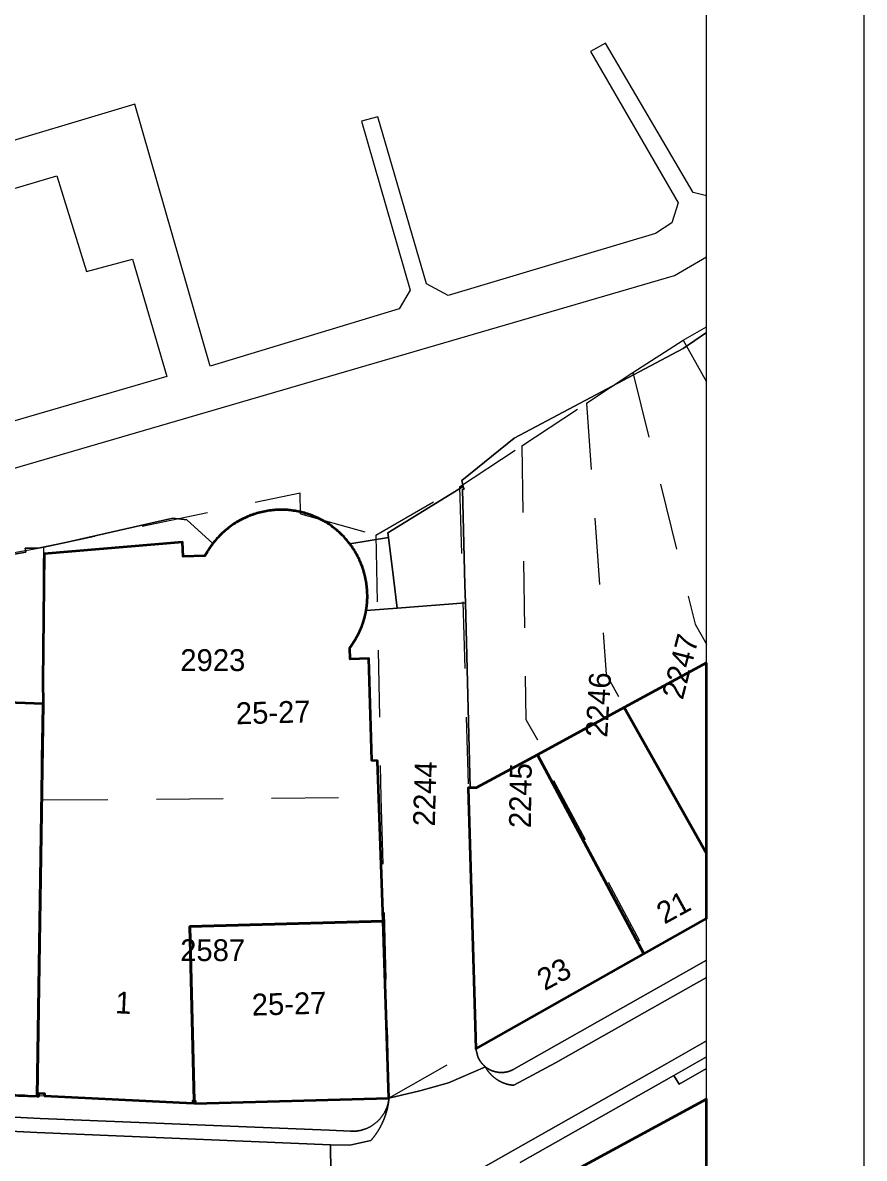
# Model space of a CAD drawing. Header units: metres. Extents: x 104718 to 105139, y 425172 to 425468.
# Drawn here: x 105006.82 to 105041.5, y 425384.45 to 425431.26 of the extents above; entities that cross this region are included whole.
import ezdxf
from ezdxf.enums import TextEntityAlignment as Align

# ---------------------------------------------------------------- set-up
doc = ezdxf.new("R2010")
doc.units = ezdxf.units.M
doc.header["$MEASUREMENT"] = 0
doc.linetypes.add('KG-PERCEEL-SO', pattern=[19, 5.5, -4, 5.5, -4])
for name, color, linetype, lineweight in [('B-XX-AL-TEKENBLAD_DEELKADER-G', 7, 'Continuous', 18), ('B-XX-KG-GRENS_PERCEEL-G', 150, 'KG-PERCEEL-SO', 18), ('B-XX-KG-GRENS_PERCEEL-T', 150, 'KG-PERCEEL-SO', 18), ('B-XX-KW-KUNSTWERK_STEIGER-G', 170, 'Continuous', 18), ('B-XX-OG-BEBOUWING-G', 7, 'Continuous', 35), ('B-XX-OG-BEBOUWING_HUISNUMMER-T', 7, 'Continuous', 18), ('B-XX-OG-TERREIN_ERF-G', 7, 'Continuous', 18), ('B-XX-OG-WATER_HAVEN-G', 170, 'Continuous', 18), ('B-XX-VH-OPENVERHARDING-G', 90, 'Continuous', 18), ('B-XX-VH-OPENVERHARDING_BETONSTRAATSTEEN-G', 90, 'Continuous', 18), ('B-XX-VH-OPENVERHARDING_SIERBESTRATING-G', 90, 'Continuous', 18), ('B-XX-VH-OPENVERHARDING_STRAATBAKSTEEN-G', 90, 'Continuous', 18)]:
    doc.layers.add(name, color=color, linetype=linetype, lineweight=lineweight)

msp = doc.modelspace()

# ---------------------------------------------------------------- linework, layer by layer
at = {"layer": 'B-XX-AL-TEKENBLAD_DEELKADER-G', "ltscale": 0.5}
msp.add_lwpolyline([(104728.5, 425176.5), (105041.5, 425176.5), (105041.5, 425463.5), (104728.5, 425463.5)], close=True, dxfattribs=at)
at = {"layer": 'B-XX-KG-GRENS_PERCEEL-G', "ltscale": 0.5, "flags": 128}
for points in [[(105034.032, 425418.174), (105035, 425418.722)], [(105031.964, 425416.845), (105034.032, 425418.174)], [(105034.032, 425418.174), (105035, 425416.462)], [(105030.05, 425415.582), (105031.964, 425416.845)], [(105031.964, 425416.845), (105034.531, 425406.475), (105035, 425405.643)], [(105027.384, 425413.822), (105030.05, 425415.582)], [(105030.05, 425415.582), (105030.859, 425404.402), (105035, 425397.015)], [(105024.824, 425412.133), (105027.384, 425413.822)], [(105027.384, 425413.822), (105027.556, 425402.538), (105028.194, 425401.405), (105028.011, 425401.302), (105032.503, 425392.929)], [(105021.37, 425410.14), (105024.824, 425412.133)], [(105024.824, 425412.133), (105025.49, 425388.97)], [(105018.272, 425411.024), (105018.255, 425411.873), (105007.693, 425409.632)], [(105018.272, 425411.024), (105021.37, 425410.14)], [(105021.37, 425410.14), (105021.583, 425399.331)], [(105007.693, 425409.632), (104993.628, 425407.045), (104984.729, 425404.07), (104984.704, 425403.905)], [(105007.684, 425408.753), (105007.693, 425409.632)], [(105007.579, 425399.223), (105007.684, 425408.753)], [(105007.446, 425387.043), (105007.579, 425399.223)], [(105007.579, 425399.223), (105021.583, 425399.331)], [(105021.583, 425399.331), (105021.917, 425386.94)], [(105032.503, 425392.929), (105035, 425394.338)], [(105025.49, 425388.97), (105032.503, 425392.929)], [(105021.917, 425386.94), (105025.49, 425388.97)], [(104994.668, 425387.46), (105000, 425387.314), (105007.446, 425387.043)], [(105007.446, 425387.043), (105013.94, 425386.719)], [(105013.94, 425386.719), (105021.917, 425386.94)], [(105025.44, 425381.7), (105035, 425386.893)]]:
    msp.add_lwpolyline(points, dxfattribs=at)
at = {"layer": 'B-XX-KW-KUNSTWERK_STEIGER-G', "ltscale": 0.5}
for points in [[(105000.394, 425411.132), (105033.679, 425420.842), (105035, 425421.613), (105035, 425424.13), (105034.445, 425424.259), (105030.843, 425430.422), (105030.22, 425430.08), (105033.832, 425423.836), (105033.566, 425423.016), (105032.903, 425422.576), (105024.349, 425420.021), (105023.46, 425420.493), (105021.452, 425427.385), (105020.778, 425427.2), (105022.789, 425420.233), (105022.332, 425419.472), (105014.543, 425417.108), (105011.445, 425427.902), (104998.044, 425423.89)], [(104998.547, 425422.085), (105008.232, 425424.951), (105009.453, 425421.007), (105011.339, 425421.517), (105012.756, 425416.673), (104991.599, 425410.515)]]:
    msp.add_lwpolyline(points, dxfattribs=at)
at = {"layer": 'B-XX-OG-BEBOUWING-G', "ltscale": 0.5}
for points in [[(105014.437, 425409.47), (105014.332, 425409.29), (105013.433, 425409.265), (105013.405, 425409.846), (105007.709, 425409.366), (105007.646, 425404.116), (105007.663, 425403.189), (105007.42, 425387.009), (105007.481, 425387.007), (105007.486, 425387.137), (105007.718, 425387.122), (105007.713, 425387.022), (105013.84, 425386.718), (105013.847, 425386.828), (105013.887, 425386.826), (105013.705, 425394.013), (105021.669, 425394.231), (105021.446, 425400.832), (105021.203, 425400.843), (105021.082, 425405.052), (105020.312, 425405.03), (105020.299, 425405.5), (105020.299, 425405.5), (105020.309, 425405.514), (105020.32, 425405.527), (105020.33, 425405.541), (105020.34, 425405.554), (105020.35, 425405.568), (105020.36, 425405.582), (105020.37, 425405.596), (105020.38, 425405.61), (105020.39, 425405.623), (105020.4, 425405.637), (105020.41, 425405.651), (105020.419, 425405.665), (105020.429, 425405.68), (105020.438, 425405.694), (105020.448, 425405.708), (105020.457, 425405.722), (105020.466, 425405.736), (105020.476, 425405.751), (105020.485, 425405.765), (105020.494, 425405.78), (105020.503, 425405.794), (105020.512, 425405.809), (105020.521, 425405.823), (105020.53, 425405.838), (105020.538, 425405.852), (105020.547, 425405.867), (105020.555, 425405.882), (105020.564, 425405.896), (105020.572, 425405.911), (105020.581, 425405.926), (105020.589, 425405.941), (105020.597, 425405.956), (105020.605, 425405.971), (105020.614, 425405.986), (105020.622, 425406.001), (105020.629, 425406.016), (105020.637, 425406.031), (105020.645, 425406.046), (105020.653, 425406.062), (105020.66, 425406.077), (105020.668, 425406.092), (105020.676, 425406.107), (105020.683, 425406.123), (105020.69, 425406.138), (105020.698, 425406.154), (105020.705, 425406.169), (105020.712, 425406.185), (105020.719, 425406.2), (105020.726, 425406.216), (105020.733, 425406.231), (105020.739, 425406.247), (105020.746, 425406.263), (105020.753, 425406.278), (105020.759, 425406.294), (105020.766, 425406.31), (105020.772, 425406.325), (105020.779, 425406.341), (105020.785, 425406.357), (105020.791, 425406.373), (105020.797, 425406.389), (105020.803, 425406.405), (105020.809, 425406.421), (105020.815, 425406.437), (105020.821, 425406.453), (105020.826, 425406.469), (105020.832, 425406.485), (105020.838, 425406.501), (105020.843, 425406.517), (105020.849, 425406.533), (105020.854, 425406.55), (105020.859, 425406.566), (105020.864, 425406.582), (105020.869, 425406.598), (105020.874, 425406.615), (105020.879, 425406.631), (105020.884, 425406.647), (105020.889, 425406.664), (105020.894, 425406.68), (105020.898, 425406.697), (105020.903, 425406.713), (105020.907, 425406.729), (105020.911, 425406.746), (105020.916, 425406.762), (105020.92, 425406.779), (105020.924, 425406.795), (105020.928, 425406.812), (105020.932, 425406.829), (105020.936, 425406.845), (105020.94, 425406.862), (105020.943, 425406.879), (105020.947, 425406.895), (105020.951, 425406.912), (105020.954, 425406.929), (105020.957, 425406.945), (105020.961, 425406.962), (105020.964, 425406.979), (105020.967, 425406.995), (105020.97, 425407.012), (105020.973, 425407.029), (105020.973, 425407.029), (105020.974, 425407.035), (105020.975, 425407.041), (105020.976, 425407.047), (105020.977, 425407.053), (105020.978, 425407.059), (105020.979, 425407.066), (105020.98, 425407.072), (105020.981, 425407.078), (105020.982, 425407.084), (105020.983, 425407.09), (105020.984, 425407.096), (105020.985, 425407.102), (105020.986, 425407.108), (105020.987, 425407.114), (105020.988, 425407.12), (105020.989, 425407.127), (105020.989, 425407.133), (105020.99, 425407.139), (105020.991, 425407.145), (105020.992, 425407.151), (105020.993, 425407.157), (105020.994, 425407.163), (105020.994, 425407.169), (105020.995, 425407.175), (105020.996, 425407.182), (105020.997, 425407.188), (105020.998, 425407.194), (105020.998, 425407.2), (105020.999, 425407.206), (105021, 425407.212), (105021.001, 425407.218), (105021.001, 425407.224), (105021.002, 425407.231), (105021.003, 425407.237), (105021.003, 425407.243), (105021.004, 425407.249), (105021.005, 425407.255), (105021.005, 425407.261), (105021.006, 425407.267), (105021.007, 425407.273), (105021.007, 425407.28), (105021.008, 425407.286), (105021.008, 425407.292), (105021.009, 425407.298), (105021.01, 425407.304), (105021.01, 425407.31), (105021.011, 425407.316), (105021.011, 425407.323), (105021.012, 425407.329), (105021.012, 425407.335), (105021.013, 425407.341), (105021.013, 425407.347), (105021.014, 425407.353), (105021.014, 425407.36), (105021.015, 425407.366), (105021.015, 425407.372), (105021.016, 425407.378), (105021.016, 425407.384), (105021.016, 425407.39), (105021.017, 425407.396), (105021.017, 425407.403), (105021.018, 425407.409), (105021.018, 425407.415), (105021.018, 425407.421), (105021.019, 425407.427), (105021.019, 425407.433), (105021.019, 425407.44), (105021.02, 425407.446), (105021.02, 425407.452), (105021.02, 425407.458), (105021.021, 425407.464), (105021.021, 425407.47), (105021.021, 425407.477), (105021.021, 425407.483), (105021.022, 425407.489), (105021.022, 425407.495), (105021.022, 425407.501), (105021.022, 425407.507), (105021.022, 425407.514), (105021.023, 425407.52), (105021.023, 425407.526), (105021.023, 425407.532), (105021.023, 425407.538), (105021.023, 425407.544), (105021.023, 425407.551), (105021.023, 425407.557), (105021.024, 425407.563), (105021.024, 425407.569), (105021.024, 425407.575), (105021.024, 425407.581), (105021.024, 425407.588), (105021.024, 425407.594), (105021.024, 425407.6), (105021.024, 425407.606), (105021.024, 425407.612), (105021.024, 425407.618), (105021.024, 425407.625), (105021.024, 425407.631), (105021.024, 425407.637), (105021.024, 425407.637), (105021.019, 425407.777), (105021.019, 425407.777), (105021.018, 425407.799), (105021.017, 425407.82), (105021.016, 425407.842), (105021.015, 425407.864), (105021.013, 425407.886), (105021.011, 425407.907), (105021.01, 425407.929), (105021.008, 425407.951), (105021.006, 425407.972), (105021.004, 425407.994), (105021.002, 425408.016), (105020.999, 425408.037), (105020.997, 425408.059), (105020.994, 425408.081), (105020.991, 425408.102), (105020.988, 425408.124), (105020.985, 425408.145), (105020.982, 425408.167), (105020.979, 425408.188), (105020.975, 425408.21), (105020.972, 425408.231), (105020.968, 425408.253), (105020.964, 425408.274), (105020.96, 425408.296), (105020.956, 425408.317), (105020.952, 425408.338), (105020.948, 425408.36), (105020.943, 425408.381), (105020.938, 425408.402), (105020.934, 425408.423), (105020.929, 425408.445), (105020.924, 425408.466), (105020.919, 425408.487), (105020.913, 425408.508), (105020.908, 425408.529), (105020.902, 425408.55), (105020.897, 425408.571), (105020.891, 425408.592), (105020.885, 425408.613), (105020.879, 425408.634), (105020.873, 425408.655), (105020.866, 425408.676), (105020.86, 425408.697), (105020.853, 425408.717), (105020.847, 425408.738), (105020.84, 425408.759), (105020.833, 425408.779), (105020.826, 425408.8), (105020.819, 425408.82), (105020.811, 425408.841), (105020.804, 425408.861), (105020.796, 425408.882), (105020.789, 425408.902), (105020.781, 425408.922), (105020.773, 425408.943), (105020.765, 425408.963), (105020.757, 425408.983), (105020.748, 425409.003), (105020.74, 425409.023), (105020.731, 425409.043), (105020.723, 425409.063), (105020.714, 425409.083), (105020.705, 425409.103), (105020.696, 425409.123), (105020.687, 425409.143), (105020.677, 425409.162), (105020.668, 425409.182), (105020.658, 425409.201), (105020.649, 425409.221), (105020.639, 425409.24), (105020.629, 425409.26), (105020.619, 425409.279), (105020.609, 425409.298), (105020.599, 425409.317), (105020.588, 425409.337), (105020.578, 425409.356), (105020.567, 425409.375), (105020.556, 425409.394), (105020.546, 425409.413), (105020.535, 425409.431), (105020.524, 425409.45), (105020.512, 425409.469), (105020.501, 425409.487), (105020.49, 425409.506), (105020.478, 425409.524), (105020.466, 425409.543), (105020.455, 425409.561), (105020.443, 425409.579), (105020.431, 425409.597), (105020.419, 425409.616), (105020.407, 425409.634), (105020.394, 425409.652), (105020.382, 425409.669), (105020.369, 425409.687), (105020.357, 425409.705), (105020.344, 425409.723), (105020.331, 425409.74), (105020.318, 425409.758), (105020.305, 425409.775), (105020.305, 425409.775), (105020.265, 425409.827), (105020.224, 425409.879), (105020.181, 425409.93), (105020.138, 425409.979), (105020.094, 425410.029), (105020.049, 425410.077), (105020.004, 425410.124), (105019.957, 425410.171), (105019.909, 425410.217), (105019.861, 425410.262), (105019.812, 425410.305), (105019.762, 425410.348), (105019.711, 425410.391), (105019.659, 425410.432), (105019.607, 425410.472), (105019.554, 425410.511), (105019.5, 425410.549), (105019.445, 425410.586), (105019.39, 425410.622), (105019.334, 425410.658), (105019.278, 425410.692), (105019.221, 425410.725), (105019.163, 425410.757), (105019.105, 425410.787), (105019.046, 425410.817), (105018.987, 425410.846), (105018.927, 425410.873), (105018.866, 425410.9), (105018.805, 425410.925), (105018.744, 425410.949), (105018.682, 425410.972), (105018.62, 425410.994), (105018.557, 425411.015), (105018.494, 425411.035), (105018.431, 425411.053), (105018.367, 425411.07), (105018.303, 425411.086), (105018.239, 425411.101), (105018.174, 425411.115), (105018.109, 425411.127), (105018.044, 425411.138), (105017.979, 425411.148), (105017.914, 425411.157), (105017.848, 425411.165), (105017.783, 425411.171), (105017.717, 425411.176), (105017.651, 425411.18), (105017.585, 425411.183), (105017.519, 425411.184), (105017.453, 425411.184), (105017.387, 425411.183), (105017.321, 425411.181), (105017.255, 425411.178), (105017.19, 425411.173), (105017.124, 425411.167), (105017.058, 425411.16), (105016.993, 425411.152), (105016.928, 425411.142), (105016.863, 425411.131), (105016.798, 425411.119), (105016.733, 425411.106), (105016.669, 425411.092), (105016.605, 425411.076), (105016.541, 425411.059), (105016.477, 425411.041), (105016.414, 425411.022), (105016.351, 425411.002), (105016.289, 425410.981), (105016.227, 425410.958), (105016.165, 425410.934), (105016.104, 425410.909), (105016.044, 425410.883), (105015.984, 425410.856), (105015.924, 425410.828), (105015.865, 425410.798), (105015.806, 425410.768), (105015.749, 425410.736), (105015.691, 425410.704), (105015.634, 425410.67), (105015.578, 425410.635), (105015.523, 425410.599), (105015.468, 425410.563), (105015.414, 425410.525), (105015.361, 425410.486), (105015.308, 425410.446), (105015.256, 425410.406), (105015.205, 425410.364), (105015.155, 425410.321), (105015.105, 425410.278), (105015.057, 425410.233), (105015.009, 425410.188), (105014.962, 425410.141), (105014.916, 425410.094), (105014.87, 425410.046), (105014.826, 425409.997), (105014.783, 425409.948), (105014.74, 425409.897), (105014.699, 425409.846), (105014.658, 425409.794), (105014.658, 425409.794), (105014.656, 425409.791), (105014.653, 425409.788), (105014.651, 425409.785), (105014.648, 425409.781), (105014.646, 425409.778), (105014.644, 425409.775), (105014.641, 425409.772), (105014.639, 425409.769), (105014.636, 425409.766), (105014.634, 425409.762), (105014.632, 425409.759), (105014.629, 425409.756), (105014.627, 425409.753), (105014.625, 425409.75), (105014.622, 425409.747), (105014.62, 425409.743), (105014.618, 425409.74), (105014.615, 425409.737), (105014.613, 425409.734), (105014.61, 425409.731), (105014.608, 425409.727), (105014.606, 425409.724), (105014.603, 425409.721), (105014.601, 425409.718), (105014.599, 425409.715), (105014.597, 425409.711), (105014.594, 425409.708), (105014.592, 425409.705), (105014.59, 425409.702), (105014.587, 425409.698), (105014.585, 425409.695), (105014.583, 425409.692), (105014.58, 425409.689), (105014.578, 425409.685), (105014.576, 425409.682), (105014.574, 425409.679), (105014.571, 425409.676), (105014.569, 425409.673), (105014.567, 425409.669), (105014.564, 425409.666), (105014.562, 425409.663), (105014.56, 425409.66), (105014.558, 425409.656), (105014.555, 425409.653), (105014.553, 425409.65), (105014.551, 425409.646), (105014.549, 425409.643), (105014.546, 425409.64), (105014.544, 425409.637), (105014.542, 425409.633), (105014.54, 425409.63), (105014.537, 425409.627), (105014.535, 425409.624), (105014.533, 425409.62), (105014.531, 425409.617), (105014.529, 425409.614), (105014.526, 425409.61), (105014.524, 425409.607), (105014.522, 425409.604), (105014.52, 425409.601), (105014.518, 425409.597), (105014.515, 425409.594), (105014.513, 425409.591), (105014.511, 425409.587), (105014.509, 425409.584), (105014.507, 425409.581), (105014.505, 425409.577), (105014.502, 425409.574), (105014.5, 425409.571), (105014.498, 425409.567), (105014.496, 425409.564), (105014.494, 425409.561), (105014.492, 425409.557), (105014.489, 425409.554), (105014.487, 425409.551), (105014.485, 425409.547), (105014.483, 425409.544), (105014.481, 425409.541), (105014.479, 425409.537), (105014.477, 425409.534), (105014.475, 425409.531), (105014.472, 425409.527), (105014.47, 425409.524), (105014.468, 425409.521), (105014.466, 425409.517), (105014.464, 425409.514), (105014.462, 425409.511), (105014.46, 425409.507), (105014.458, 425409.504), (105014.456, 425409.5), (105014.454, 425409.497), (105014.451, 425409.494), (105014.449, 425409.49), (105014.447, 425409.487), (105014.445, 425409.484), (105014.443, 425409.48), (105014.441, 425409.477), (105014.439, 425409.473)], [(105035, 425404.872), (105031.607, 425403.028), (105035, 425397.011)], [(105007.663, 425403.189), (104995.484, 425403.634), (104994.559, 425387.47), (105007.42, 425387.009)], [(105035, 425397.011), (105031.607, 425403.028), (105028.032, 425401.085), (105032.412, 425392.877), (105035, 425394.339)], [(105028.032, 425401.085), (105025.514, 425399.716), (105025.26, 425399.718), (105025.181, 425399.716), (105025.49, 425388.97), (105032.412, 425392.877)], [(105021.915, 425386.935), (105021.669, 425394.231), (105013.705, 425394.013), (105013.887, 425386.826), (105013.927, 425386.823), (105013.92, 425386.716), (105021.896, 425386.934)], [(105025.355, 425381.635), (105024.838, 425378.221), (105033.424, 425376.893), (105033.92, 425380.2), (105034.845, 425380.054), (105035, 425382.546), (105035, 425386.895), (105026.921, 425382.508), (105026.662, 425382.367)]]:
    msp.add_lwpolyline(points, close=True, dxfattribs=at)
at = {"layer": 'B-XX-OG-TERREIN_ERF-G', "ltscale": 0.5}
msp.add_lwpolyline([(105035, 425418.491), (105034.032, 425417.837), (105027.07, 425414.13), (105024.911, 425412.385), (105024.977, 425412.146), (105025.009, 425412.029), (105024.944, 425412.028), (105025.045, 425408.089), (105025.064, 425407.349), (105025.26, 425399.718), (105025.514, 425399.716), (105028.032, 425401.085), (105031.607, 425403.028), (105035, 425404.872)], close=True, dxfattribs=at)
msp.add_lwpolyline([(104995.484, 425403.634), (105007.663, 425403.189), (105007.646, 425404.116), (105007.709, 425409.366), (105013.405, 425409.846), (105013.433, 425409.265), (105014.332, 425409.29), (105014.437, 425409.47), (105014.437, 425409.47), (105014.439, 425409.473), (105014.441, 425409.477), (105014.443, 425409.48), (105014.445, 425409.484), (105014.447, 425409.487), (105014.449, 425409.49), (105014.451, 425409.494), (105014.454, 425409.497), (105014.456, 425409.5), (105014.458, 425409.504), (105014.46, 425409.507), (105014.462, 425409.511), (105014.464, 425409.514), (105014.466, 425409.517), (105014.468, 425409.521), (105014.47, 425409.524), (105014.472, 425409.527), (105014.475, 425409.531), (105014.477, 425409.534), (105014.479, 425409.537), (105014.481, 425409.541), (105014.483, 425409.544), (105014.485, 425409.547), (105014.487, 425409.551), (105014.489, 425409.554), (105014.492, 425409.557), (105014.494, 425409.561), (105014.496, 425409.564), (105014.498, 425409.567), (105014.5, 425409.571), (105014.502, 425409.574), (105014.505, 425409.577), (105014.507, 425409.581), (105014.509, 425409.584), (105014.511, 425409.587), (105014.513, 425409.591), (105014.515, 425409.594), (105014.518, 425409.597), (105014.52, 425409.601), (105014.522, 425409.604), (105014.524, 425409.607), (105014.526, 425409.61), (105014.529, 425409.614), (105014.531, 425409.617), (105014.533, 425409.62), (105014.535, 425409.624), (105014.537, 425409.627), (105014.54, 425409.63), (105014.542, 425409.633), (105014.544, 425409.637), (105014.546, 425409.64), (105014.549, 425409.643), (105014.551, 425409.646), (105014.553, 425409.65), (105014.555, 425409.653), (105014.558, 425409.656), (105014.56, 425409.66), (105014.562, 425409.663), (105014.564, 425409.666), (105014.567, 425409.669), (105014.569, 425409.673), (105014.571, 425409.676), (105014.574, 425409.679), (105014.576, 425409.682), (105014.578, 425409.685), (105014.58, 425409.689), (105014.583, 425409.692), (105014.585, 425409.695), (105014.587, 425409.698), (105014.59, 425409.702), (105014.592, 425409.705), (105014.594, 425409.708), (105014.597, 425409.711), (105014.599, 425409.715), (105014.601, 425409.718), (105014.603, 425409.721), (105014.606, 425409.724), (105014.608, 425409.727), (105014.61, 425409.731), (105014.613, 425409.734), (105014.615, 425409.737), (105014.618, 425409.74), (105014.62, 425409.743), (105014.622, 425409.747), (105014.625, 425409.75), (105014.627, 425409.753), (105014.629, 425409.756), (105014.632, 425409.759), (105014.634, 425409.762), (105014.636, 425409.766), (105014.639, 425409.769), (105014.641, 425409.772), (105014.644, 425409.775), (105014.646, 425409.778), (105014.648, 425409.781), (105014.651, 425409.785), (105014.653, 425409.788), (105014.656, 425409.791), (105014.658, 425409.794), (105014.658, 425409.794), (105013.578, 425410.764), (105013.014, 425410.835), (105008.534, 425409.819), (105007.452, 425409.602), (105006.917, 425409.606), (105006.947, 425409.439), (104993.446, 425407.05)], dxfattribs=at)
at = {"layer": 'B-XX-OG-WATER_HAVEN-G', "ltscale": 0.5}
msp.add_lwpolyline([(104993.446, 425407.05), (105006.947, 425409.439), (105006.917, 425409.606), (105007.452, 425409.602), (105008.534, 425409.819), (105013.014, 425410.835), (105013.578, 425410.764), (105014.658, 425409.794), (105014.658, 425409.794), (105014.699, 425409.846), (105014.74, 425409.897), (105014.783, 425409.948), (105014.826, 425409.997), (105014.87, 425410.046), (105014.916, 425410.094), (105014.962, 425410.141), (105015.009, 425410.188), (105015.057, 425410.233), (105015.105, 425410.278), (105015.155, 425410.321), (105015.205, 425410.364), (105015.256, 425410.406), (105015.308, 425410.446), (105015.361, 425410.486), (105015.414, 425410.525), (105015.468, 425410.563), (105015.523, 425410.599), (105015.578, 425410.635), (105015.634, 425410.67), (105015.691, 425410.704), (105015.749, 425410.736), (105015.806, 425410.768), (105015.865, 425410.798), (105015.924, 425410.828), (105015.984, 425410.856), (105016.044, 425410.883), (105016.104, 425410.909), (105016.165, 425410.934), (105016.227, 425410.958), (105016.289, 425410.981), (105016.351, 425411.002), (105016.414, 425411.022), (105016.477, 425411.041), (105016.541, 425411.059), (105016.605, 425411.076), (105016.669, 425411.092), (105016.733, 425411.106), (105016.798, 425411.119), (105016.863, 425411.131), (105016.928, 425411.142), (105016.993, 425411.152), (105017.058, 425411.16), (105017.124, 425411.167), (105017.19, 425411.173), (105017.255, 425411.178), (105017.321, 425411.181), (105017.387, 425411.183), (105017.453, 425411.184), (105017.519, 425411.184), (105017.585, 425411.183), (105017.651, 425411.18), (105017.717, 425411.176), (105017.783, 425411.171), (105017.848, 425411.165), (105017.914, 425411.157), (105017.979, 425411.148), (105018.044, 425411.138), (105018.109, 425411.127), (105018.174, 425411.115), (105018.239, 425411.101), (105018.303, 425411.086), (105018.367, 425411.07), (105018.431, 425411.053), (105018.494, 425411.035), (105018.557, 425411.015), (105018.62, 425410.994), (105018.682, 425410.972), (105018.744, 425410.949), (105018.805, 425410.925), (105018.866, 425410.9), (105018.927, 425410.873), (105018.987, 425410.846), (105019.046, 425410.817), (105019.105, 425410.787), (105019.163, 425410.757), (105019.221, 425410.725), (105019.278, 425410.692), (105019.334, 425410.658), (105019.39, 425410.622), (105019.445, 425410.586), (105019.5, 425410.549), (105019.554, 425410.511), (105019.607, 425410.472), (105019.659, 425410.432), (105019.711, 425410.391), (105019.762, 425410.348), (105019.812, 425410.305), (105019.861, 425410.262), (105019.909, 425410.217), (105019.957, 425410.171), (105020.004, 425410.124), (105020.049, 425410.077), (105020.094, 425410.029), (105020.138, 425409.979), (105020.181, 425409.93), (105020.224, 425409.879), (105020.265, 425409.827), (105020.305, 425409.775), (105020.305, 425409.775), (105021.894, 425410.038), (105021.87, 425410.235), (105024.977, 425412.146), (105024.911, 425412.385), (105027.07, 425414.13), (105034.032, 425417.837), (105035, 425418.491), (105035, 425445)], dxfattribs=at)
at = {"layer": 'B-XX-VH-OPENVERHARDING-G', "ltscale": 0.5}
for points in [[(105021.894, 425410.038), (105020.305, 425409.775), (105020.305, 425409.775), (105020.318, 425409.758), (105020.331, 425409.74), (105020.344, 425409.723), (105020.357, 425409.705), (105020.369, 425409.687), (105020.382, 425409.669), (105020.394, 425409.652), (105020.407, 425409.634), (105020.419, 425409.616), (105020.431, 425409.597), (105020.443, 425409.579), (105020.455, 425409.561), (105020.466, 425409.543), (105020.478, 425409.524), (105020.49, 425409.506), (105020.501, 425409.487), (105020.512, 425409.469), (105020.524, 425409.45), (105020.535, 425409.431), (105020.546, 425409.413), (105020.556, 425409.394), (105020.567, 425409.375), (105020.578, 425409.356), (105020.588, 425409.337), (105020.599, 425409.317), (105020.609, 425409.298), (105020.619, 425409.279), (105020.629, 425409.26), (105020.639, 425409.24), (105020.649, 425409.221), (105020.658, 425409.201), (105020.668, 425409.182), (105020.677, 425409.162), (105020.687, 425409.143), (105020.696, 425409.123), (105020.705, 425409.103), (105020.714, 425409.083), (105020.723, 425409.063), (105020.731, 425409.043), (105020.74, 425409.023), (105020.748, 425409.003), (105020.757, 425408.983), (105020.765, 425408.963), (105020.773, 425408.943), (105020.781, 425408.922), (105020.789, 425408.902), (105020.796, 425408.882), (105020.804, 425408.861), (105020.811, 425408.841), (105020.819, 425408.82), (105020.826, 425408.8), (105020.833, 425408.779), (105020.84, 425408.759), (105020.847, 425408.738), (105020.853, 425408.717), (105020.86, 425408.697), (105020.866, 425408.676), (105020.873, 425408.655), (105020.879, 425408.634), (105020.885, 425408.613), (105020.891, 425408.592), (105020.897, 425408.571), (105020.902, 425408.55), (105020.908, 425408.529), (105020.913, 425408.508), (105020.919, 425408.487), (105020.924, 425408.466), (105020.929, 425408.445), (105020.934, 425408.423), (105020.938, 425408.402), (105020.943, 425408.381), (105020.948, 425408.36), (105020.952, 425408.338), (105020.956, 425408.317), (105020.96, 425408.296), (105020.964, 425408.274), (105020.968, 425408.253), (105020.972, 425408.231), (105020.975, 425408.21), (105020.979, 425408.188), (105020.982, 425408.167), (105020.985, 425408.145), (105020.988, 425408.124), (105020.991, 425408.102), (105020.994, 425408.081), (105020.997, 425408.059), (105020.999, 425408.037), (105021.002, 425408.016), (105021.004, 425407.994), (105021.006, 425407.972), (105021.008, 425407.951), (105021.01, 425407.929), (105021.011, 425407.907), (105021.013, 425407.886), (105021.015, 425407.864), (105021.016, 425407.842), (105021.017, 425407.82), (105021.018, 425407.799), (105021.019, 425407.777), (105021.019, 425407.777), (105021.024, 425407.637), (105021.024, 425407.637), (105021.024, 425407.631), (105021.024, 425407.625), (105021.024, 425407.618), (105021.024, 425407.612), (105021.024, 425407.606), (105021.024, 425407.6), (105021.024, 425407.594), (105021.024, 425407.588), (105021.024, 425407.581), (105021.024, 425407.575), (105021.024, 425407.569), (105021.024, 425407.563), (105021.023, 425407.557), (105021.023, 425407.551), (105021.023, 425407.544), (105021.023, 425407.538), (105021.023, 425407.532), (105021.023, 425407.526), (105021.023, 425407.52), (105021.022, 425407.514), (105021.022, 425407.507), (105021.022, 425407.501), (105021.022, 425407.495), (105021.022, 425407.489), (105021.021, 425407.483), (105021.021, 425407.477), (105021.021, 425407.47), (105021.021, 425407.464), (105021.02, 425407.458), (105021.02, 425407.452), (105021.02, 425407.446), (105021.019, 425407.44), (105021.019, 425407.433), (105021.019, 425407.427), (105021.018, 425407.421), (105021.018, 425407.415), (105021.018, 425407.409), (105021.017, 425407.403), (105021.017, 425407.396), (105021.016, 425407.39), (105021.016, 425407.384), (105021.016, 425407.378), (105021.015, 425407.372), (105021.015, 425407.366), (105021.014, 425407.36), (105021.014, 425407.353), (105021.013, 425407.347), (105021.013, 425407.341), (105021.012, 425407.335), (105021.012, 425407.329), (105021.011, 425407.323), (105021.011, 425407.316), (105021.01, 425407.31), (105021.01, 425407.304), (105021.009, 425407.298), (105021.008, 425407.292), (105021.008, 425407.286), (105021.007, 425407.28), (105021.007, 425407.273), (105021.006, 425407.267), (105021.005, 425407.261), (105021.005, 425407.255), (105021.004, 425407.249), (105021.003, 425407.243), (105021.003, 425407.237), (105021.002, 425407.231), (105021.001, 425407.224), (105021.001, 425407.218), (105021, 425407.212), (105020.999, 425407.206), (105020.998, 425407.2), (105020.998, 425407.194), (105020.997, 425407.188), (105020.996, 425407.182), (105020.995, 425407.175), (105020.994, 425407.169), (105020.994, 425407.163), (105020.993, 425407.157), (105020.992, 425407.151), (105020.991, 425407.145), (105020.99, 425407.139), (105020.989, 425407.133), (105020.989, 425407.127), (105020.988, 425407.12), (105020.987, 425407.114), (105020.986, 425407.108), (105020.985, 425407.102), (105020.984, 425407.096), (105020.983, 425407.09), (105020.982, 425407.084), (105020.981, 425407.078), (105020.98, 425407.072), (105020.979, 425407.066), (105020.978, 425407.059), (105020.977, 425407.053), (105020.976, 425407.047), (105020.975, 425407.041), (105020.974, 425407.035), (105020.973, 425407.029), (105020.973, 425407.029), (105022.255, 425407.129), (105022.099, 425408.386)], [(105022.255, 425407.129), (105020.973, 425407.029), (105020.973, 425407.029), (105020.97, 425407.012), (105020.967, 425406.995), (105020.964, 425406.979), (105020.961, 425406.962), (105020.957, 425406.945), (105020.954, 425406.929), (105020.951, 425406.912), (105020.947, 425406.895), (105020.943, 425406.879), (105020.94, 425406.862), (105020.936, 425406.845), (105020.932, 425406.829), (105020.928, 425406.812), (105020.924, 425406.795), (105020.92, 425406.779), (105020.916, 425406.762), (105020.911, 425406.746), (105020.907, 425406.729), (105020.903, 425406.713), (105020.898, 425406.697), (105020.894, 425406.68), (105020.889, 425406.664), (105020.884, 425406.647), (105020.879, 425406.631), (105020.874, 425406.615), (105020.869, 425406.598), (105020.864, 425406.582), (105020.859, 425406.566), (105020.854, 425406.55), (105020.849, 425406.533), (105020.843, 425406.517), (105020.838, 425406.501), (105020.832, 425406.485), (105020.826, 425406.469), (105020.821, 425406.453), (105020.815, 425406.437), (105020.809, 425406.421), (105020.803, 425406.405), (105020.797, 425406.389), (105020.791, 425406.373), (105020.785, 425406.357), (105020.779, 425406.341), (105020.772, 425406.325), (105020.766, 425406.31), (105020.759, 425406.294), (105020.753, 425406.278), (105020.746, 425406.263), (105020.739, 425406.247), (105020.733, 425406.231), (105020.726, 425406.216), (105020.719, 425406.2), (105020.712, 425406.185), (105020.705, 425406.169), (105020.698, 425406.154), (105020.69, 425406.138), (105020.683, 425406.123), (105020.676, 425406.107), (105020.668, 425406.092), (105020.66, 425406.077), (105020.653, 425406.062), (105020.645, 425406.046), (105020.637, 425406.031), (105020.629, 425406.016), (105020.622, 425406.001), (105020.614, 425405.986), (105020.605, 425405.971), (105020.597, 425405.956), (105020.589, 425405.941), (105020.581, 425405.926), (105020.572, 425405.911), (105020.564, 425405.896), (105020.555, 425405.882), (105020.547, 425405.867), (105020.538, 425405.852), (105020.53, 425405.838), (105020.521, 425405.823), (105020.512, 425405.809), (105020.503, 425405.794), (105020.494, 425405.78), (105020.485, 425405.765), (105020.476, 425405.751), (105020.466, 425405.736), (105020.457, 425405.722), (105020.448, 425405.708), (105020.438, 425405.694), (105020.429, 425405.68), (105020.419, 425405.665), (105020.41, 425405.651), (105020.4, 425405.637), (105020.39, 425405.623), (105020.38, 425405.61), (105020.37, 425405.596), (105020.36, 425405.582), (105020.35, 425405.568), (105020.34, 425405.554), (105020.33, 425405.541), (105020.32, 425405.527), (105020.309, 425405.514), (105020.299, 425405.5), (105020.299, 425405.5), (105020.312, 425405.03), (105021.082, 425405.052), (105021.203, 425400.843), (105021.446, 425400.832), (105021.669, 425394.231), (105021.915, 425386.935), (105023.192, 425387.228), (105024.361, 425387.556), (105025.885, 425388.223), (105025.885, 425388.223), (105025.881, 425388.226), (105025.878, 425388.229), (105025.874, 425388.232), (105025.87, 425388.235), (105025.867, 425388.238), (105025.863, 425388.241), (105025.859, 425388.245), (105025.856, 425388.248), (105025.852, 425388.251), (105025.849, 425388.254), (105025.845, 425388.257), (105025.841, 425388.26), (105025.838, 425388.264), (105025.834, 425388.267), (105025.831, 425388.27), (105025.827, 425388.273), (105025.824, 425388.277), (105025.82, 425388.28), (105025.817, 425388.283), (105025.814, 425388.287), (105025.81, 425388.29), (105025.807, 425388.293), (105025.803, 425388.297), (105025.8, 425388.3), (105025.797, 425388.304), (105025.793, 425388.307), (105025.79, 425388.311), (105025.787, 425388.314), (105025.783, 425388.318), (105025.78, 425388.321), (105025.777, 425388.325), (105025.774, 425388.328), (105025.77, 425388.332), (105025.767, 425388.335), (105025.764, 425388.339), (105025.761, 425388.342), (105025.758, 425388.346), (105025.754, 425388.35), (105025.751, 425388.353), (105025.748, 425388.357), (105025.745, 425388.36), (105025.742, 425388.364), (105025.739, 425388.368), (105025.736, 425388.371), (105025.733, 425388.375), (105025.73, 425388.379), (105025.727, 425388.383), (105025.724, 425388.386), (105025.721, 425388.39), (105025.718, 425388.394), (105025.715, 425388.398), (105025.712, 425388.402), (105025.709, 425388.405), (105025.706, 425388.409), (105025.703, 425388.413), (105025.701, 425388.417), (105025.698, 425388.421), (105025.695, 425388.425), (105025.692, 425388.429), (105025.689, 425388.432), (105025.687, 425388.436), (105025.684, 425388.44), (105025.681, 425388.444), (105025.679, 425388.448), (105025.676, 425388.452), (105025.673, 425388.456), (105025.671, 425388.46), (105025.668, 425388.464), (105025.665, 425388.468), (105025.663, 425388.472), (105025.66, 425388.476), (105025.658, 425388.48), (105025.655, 425388.484), (105025.653, 425388.489), (105025.65, 425388.493), (105025.648, 425388.497), (105025.645, 425388.501), (105025.643, 425388.505), (105025.64, 425388.509), (105025.638, 425388.513), (105025.636, 425388.517), (105025.633, 425388.522), (105025.631, 425388.526), (105025.629, 425388.53), (105025.626, 425388.534), (105025.624, 425388.538), (105025.622, 425388.543), (105025.619, 425388.547), (105025.617, 425388.551), (105025.615, 425388.555), (105025.613, 425388.56), (105025.611, 425388.564), (105025.608, 425388.568), (105025.606, 425388.572), (105025.604, 425388.577), (105025.602, 425388.581), (105025.6, 425388.585), (105025.598, 425388.59), (105025.596, 425388.594), (105025.596, 425388.594), (105025.49, 425388.97), (105025.181, 425399.716), (105025.26, 425399.718), (105025.064, 425407.349)], [(105035, 425388.637), (105033.652, 425387.868), (105033.874, 425387.511), (105035, 425388.149)]]:
    msp.add_lwpolyline(points, close=True, dxfattribs=at)
msp.add_lwpolyline([(104997.719, 425386.597), (105007.535, 425386.098), (105019.45, 425385.612), (105020.326, 425385.566), (105020.326, 425385.566), (105020.349, 425385.565), (105020.373, 425385.564), (105020.396, 425385.564), (105020.42, 425385.564), (105020.443, 425385.564), (105020.466, 425385.565), (105020.49, 425385.566), (105020.513, 425385.568), (105020.536, 425385.57), (105020.56, 425385.572), (105020.583, 425385.574), (105020.606, 425385.577), (105020.629, 425385.58), (105020.652, 425385.584), (105020.675, 425385.588), (105020.698, 425385.592), (105020.721, 425385.597), (105020.744, 425385.602), (105020.767, 425385.608), (105020.79, 425385.613), (105020.812, 425385.619), (105020.835, 425385.626), (105020.857, 425385.633), (105020.879, 425385.64), (105020.902, 425385.647), (105020.924, 425385.655), (105020.946, 425385.663), (105020.967, 425385.672), (105020.989, 425385.681), (105021.01, 425385.69), (105021.032, 425385.699), (105021.053, 425385.709), (105021.074, 425385.719), (105021.095, 425385.73), (105021.116, 425385.741), (105021.136, 425385.752), (105021.157, 425385.763), (105021.177, 425385.775), (105021.197, 425385.787), (105021.217, 425385.799), (105021.237, 425385.812), (105021.256, 425385.825), (105021.275, 425385.838), (105021.294, 425385.852), (105021.313, 425385.866), (105021.332, 425385.88), (105021.35, 425385.894), (105021.369, 425385.909), (105021.386, 425385.924), (105021.404, 425385.939), (105021.422, 425385.955), (105021.439, 425385.97), (105021.456, 425385.987), (105021.473, 425386.003), (105021.489, 425386.019), (105021.505, 425386.036), (105021.521, 425386.053), (105021.537, 425386.071), (105021.553, 425386.088), (105021.568, 425386.106), (105021.583, 425386.124), (105021.597, 425386.142), (105021.612, 425386.161), (105021.626, 425386.18), (105021.639, 425386.199), (105021.653, 425386.218), (105021.666, 425386.237), (105021.679, 425386.257), (105021.691, 425386.276), (105021.704, 425386.296), (105021.716, 425386.316), (105021.727, 425386.337), (105021.738, 425386.357), (105021.749, 425386.378), (105021.76, 425386.399), (105021.771, 425386.42), (105021.781, 425386.441), (105021.79, 425386.462), (105021.8, 425386.483), (105021.809, 425386.505), (105021.817, 425386.527), (105021.826, 425386.549), (105021.834, 425386.571), (105021.841, 425386.593), (105021.849, 425386.615), (105021.856, 425386.637), (105021.862, 425386.66), (105021.869, 425386.682), (105021.875, 425386.705), (105021.88, 425386.727), (105021.886, 425386.75), (105021.891, 425386.773), (105021.895, 425386.796), (105021.899, 425386.819), (105021.903, 425386.842), (105021.907, 425386.865), (105021.91, 425386.889), (105021.913, 425386.912), (105021.915, 425386.935), (105021.915, 425386.935), (105021.896, 425386.934), (105013.92, 425386.716), (105013.927, 425386.823), (105013.887, 425386.826), (105013.847, 425386.828), (105013.84, 425386.718), (105007.713, 425387.022), (105007.718, 425387.122), (105007.486, 425387.137), (105007.481, 425387.007), (105007.42, 425387.009), (104994.559, 425387.47)], dxfattribs=at)
at = {"layer": 'B-XX-VH-OPENVERHARDING_BETONSTRAATSTEEN-G', "ltscale": 0.5}
msp.add_lwpolyline([(105024.944, 425412.028), (105025.009, 425412.029), (105024.977, 425412.146), (105021.87, 425410.235), (105021.894, 425410.038), (105022.099, 425408.386), (105022.255, 425407.129), (105025.064, 425407.349), (105025.045, 425408.089)], close=True, dxfattribs=at)
at = {"layer": 'B-XX-VH-OPENVERHARDING_SIERBESTRATING-G', "ltscale": 0.5}
for points in [[(105024.68, 425383.434), (105027.037, 425384.77), (105033.358, 425388.357), (105035, 425389.294), (105035, 425391.904), (105032.447, 425390.457), (105028.781, 425388.387), (105027.065, 425387.461), (105027.065, 425387.461), (105027.05, 425387.462), (105027.035, 425387.463), (105027.021, 425387.465), (105027.006, 425387.466), (105026.991, 425387.468), (105026.977, 425387.47), (105026.962, 425387.471), (105026.947, 425387.474), (105026.933, 425387.476), (105026.918, 425387.478), (105026.903, 425387.481), (105026.889, 425387.483), (105026.874, 425387.486), (105026.86, 425387.489), (105026.845, 425387.492), (105026.831, 425387.496), (105026.816, 425387.499), (105026.802, 425387.503), (105026.788, 425387.506), (105026.773, 425387.51), (105026.759, 425387.514), (105026.745, 425387.519), (105026.731, 425387.523), (105026.717, 425387.527), (105026.702, 425387.532), (105026.688, 425387.537), (105026.674, 425387.542), (105026.66, 425387.547), (105026.647, 425387.552), (105026.633, 425387.557), (105026.619, 425387.563), (105026.605, 425387.568), (105026.592, 425387.574), (105026.578, 425387.58), (105026.565, 425387.586), (105026.551, 425387.592), (105026.538, 425387.598), (105026.524, 425387.605), (105026.511, 425387.611), (105026.498, 425387.618), (105026.485, 425387.625), (105026.472, 425387.632), (105026.459, 425387.639), (105026.446, 425387.646), (105026.433, 425387.654), (105026.42, 425387.661), (105026.407, 425387.669), (105026.395, 425387.677), (105026.382, 425387.685), (105026.37, 425387.693), (105026.357, 425387.701), (105026.345, 425387.709), (105026.333, 425387.718), (105026.321, 425387.726), (105026.309, 425387.735), (105026.297, 425387.744), (105026.285, 425387.753), (105026.273, 425387.762), (105026.262, 425387.771), (105026.25, 425387.78), (105026.239, 425387.789), (105026.227, 425387.799), (105026.216, 425387.809), (105026.205, 425387.818), (105026.194, 425387.828), (105026.183, 425387.838), (105026.172, 425387.848), (105026.161, 425387.858), (105026.151, 425387.869), (105026.14, 425387.879), (105026.13, 425387.89), (105026.119, 425387.9), (105026.109, 425387.911), (105026.099, 425387.922), (105026.089, 425387.933), (105026.079, 425387.944), (105026.069, 425387.955), (105026.06, 425387.966), (105026.05, 425387.977), (105026.041, 425387.989), (105026.031, 425388), (105026.022, 425388.012), (105026.013, 425388.024), (105026.004, 425388.036), (105025.995, 425388.047), (105025.987, 425388.059), (105025.978, 425388.072), (105025.97, 425388.084), (105025.961, 425388.096), (105025.953, 425388.108), (105025.945, 425388.121), (105025.937, 425388.133), (105025.929, 425388.146), (105025.921, 425388.159), (105025.914, 425388.171), (105025.906, 425388.184), (105025.899, 425388.197), (105025.892, 425388.21), (105025.885, 425388.223), (105025.885, 425388.223), (105024.361, 425387.556), (105023.192, 425387.228), (105021.915, 425386.935), (105021.915, 425386.935), (105021.913, 425386.915), (105021.911, 425386.896), (105021.909, 425386.876), (105021.907, 425386.857), (105021.905, 425386.837), (105021.902, 425386.818), (105021.9, 425386.799), (105021.897, 425386.779), (105021.894, 425386.76), (105021.892, 425386.74), (105021.889, 425386.721), (105021.885, 425386.702), (105021.882, 425386.682), (105021.879, 425386.663), (105021.875, 425386.644), (105021.872, 425386.624), (105021.868, 425386.605), (105021.864, 425386.586), (105021.86, 425386.567), (105021.856, 425386.547), (105021.851, 425386.528), (105021.847, 425386.509), (105021.843, 425386.49), (105021.838, 425386.471), (105021.833, 425386.452), (105021.828, 425386.433), (105021.823, 425386.414), (105021.818, 425386.395), (105021.813, 425386.376), (105021.808, 425386.357), (105021.802, 425386.338), (105021.797, 425386.32), (105021.791, 425386.301), (105021.785, 425386.282), (105021.779, 425386.263), (105021.773, 425386.245), (105021.767, 425386.226), (105021.76, 425386.208), (105021.754, 425386.189), (105021.748, 425386.171), (105021.741, 425386.152), (105021.734, 425386.134), (105021.727, 425386.115), (105021.72, 425386.097), (105021.713, 425386.079), (105021.706, 425386.061), (105021.698, 425386.042), (105021.691, 425386.024), (105021.683, 425386.006), (105021.676, 425385.988), (105021.668, 425385.97), (105021.66, 425385.952), (105021.652, 425385.934), (105021.644, 425385.916), (105021.635, 425385.899), (105021.627, 425385.881), (105021.618, 425385.863), (105021.61, 425385.846), (105021.601, 425385.828), (105021.592, 425385.811), (105021.583, 425385.793), (105021.574, 425385.776), (105021.565, 425385.758), (105021.556, 425385.741), (105021.546, 425385.724), (105021.537, 425385.707), (105021.527, 425385.69), (105021.517, 425385.673), (105021.508, 425385.656), (105021.498, 425385.639), (105021.488, 425385.622), (105021.477, 425385.605), (105021.467, 425385.588), (105021.457, 425385.572), (105021.446, 425385.555), (105021.436, 425385.539), (105021.425, 425385.522), (105021.414, 425385.506), (105021.403, 425385.49), (105021.392, 425385.473), (105021.381, 425385.457), (105021.37, 425385.441), (105021.359, 425385.425), (105021.347, 425385.409), (105021.336, 425385.393), (105021.324, 425385.377), (105021.312, 425385.362), (105021.301, 425385.346), (105021.289, 425385.33), (105021.277, 425385.315), (105021.264, 425385.3), (105021.252, 425385.284), (105021.24, 425385.269), (105021.228, 425385.254), (105021.215, 425385.239), (105021.202, 425385.224), (105021.19, 425385.209), (105021.177, 425385.194), (105021.164, 425385.179), (105021.164, 425385.179), (105020.3, 425384.999), (105019.506, 425385.009), (105019.541, 425381.6)], [(104980.744, 425383.532), (104987.355, 425383.195), (104998.618, 425382.611), (105005.742, 425382.251), (105009.44, 425382.063), (105012.768, 425381.937), (105016.217, 425381.787), (105019.541, 425381.6), (105019.506, 425385.009), (105007.41, 425385.511), (104997.737, 425385.991), (104989.961, 425386.39), (104980.207, 425386.9)]]:
    msp.add_lwpolyline(points, dxfattribs=at)
at = {"layer": 'B-XX-VH-OPENVERHARDING_STRAATBAKSTEEN-G', "ltscale": 0.5}
for points in [[(105035, 425394.339), (105032.412, 425392.877), (105025.49, 425388.97), (105025.596, 425388.594), (105025.596, 425388.594), (105025.598, 425388.59), (105025.6, 425388.585), (105025.602, 425388.581), (105025.604, 425388.577), (105025.606, 425388.572), (105025.608, 425388.568), (105025.611, 425388.564), (105025.613, 425388.56), (105025.615, 425388.555), (105025.617, 425388.551), (105025.619, 425388.547), (105025.622, 425388.543), (105025.624, 425388.538), (105025.626, 425388.534), (105025.629, 425388.53), (105025.631, 425388.526), (105025.633, 425388.522), (105025.636, 425388.517), (105025.638, 425388.513), (105025.64, 425388.509), (105025.643, 425388.505), (105025.645, 425388.501), (105025.648, 425388.497), (105025.65, 425388.493), (105025.653, 425388.489), (105025.655, 425388.484), (105025.658, 425388.48), (105025.66, 425388.476), (105025.663, 425388.472), (105025.665, 425388.468), (105025.668, 425388.464), (105025.671, 425388.46), (105025.673, 425388.456), (105025.676, 425388.452), (105025.679, 425388.448), (105025.681, 425388.444), (105025.684, 425388.44), (105025.687, 425388.436), (105025.689, 425388.432), (105025.692, 425388.429), (105025.695, 425388.425), (105025.698, 425388.421), (105025.701, 425388.417), (105025.703, 425388.413), (105025.706, 425388.409), (105025.709, 425388.405), (105025.712, 425388.402), (105025.715, 425388.398), (105025.718, 425388.394), (105025.721, 425388.39), (105025.724, 425388.386), (105025.727, 425388.383), (105025.73, 425388.379), (105025.733, 425388.375), (105025.736, 425388.371), (105025.739, 425388.368), (105025.742, 425388.364), (105025.745, 425388.36), (105025.748, 425388.357), (105025.751, 425388.353), (105025.754, 425388.35), (105025.758, 425388.346), (105025.761, 425388.342), (105025.764, 425388.339), (105025.767, 425388.335), (105025.77, 425388.332), (105025.774, 425388.328), (105025.777, 425388.325), (105025.78, 425388.321), (105025.783, 425388.318), (105025.787, 425388.314), (105025.79, 425388.311), (105025.793, 425388.307), (105025.797, 425388.304), (105025.8, 425388.3), (105025.803, 425388.297), (105025.807, 425388.293), (105025.81, 425388.29), (105025.814, 425388.287), (105025.817, 425388.283), (105025.82, 425388.28), (105025.824, 425388.277), (105025.827, 425388.273), (105025.831, 425388.27), (105025.834, 425388.267), (105025.838, 425388.264), (105025.841, 425388.26), (105025.845, 425388.257), (105025.849, 425388.254), (105025.852, 425388.251), (105025.856, 425388.248), (105025.859, 425388.245), (105025.863, 425388.241), (105025.867, 425388.238), (105025.87, 425388.235), (105025.874, 425388.232), (105025.878, 425388.229), (105025.881, 425388.226), (105025.885, 425388.223), (105025.885, 425388.223), (105025.895, 425388.215), (105025.905, 425388.207), (105025.915, 425388.199), (105025.925, 425388.192), (105025.935, 425388.184), (105025.946, 425388.177), (105025.956, 425388.17), (105025.967, 425388.163), (105025.978, 425388.156), (105025.988, 425388.149), (105025.999, 425388.142), (105026.01, 425388.136), (105026.021, 425388.129), (105026.032, 425388.123), (105026.043, 425388.117), (105026.054, 425388.111), (105026.066, 425388.105), (105026.077, 425388.099), (105026.088, 425388.093), (105026.1, 425388.088), (105026.111, 425388.083), (105026.123, 425388.077), (105026.135, 425388.072), (105026.146, 425388.067), (105026.158, 425388.063), (105026.17, 425388.058), (105026.182, 425388.054), (105026.194, 425388.049), (105026.206, 425388.045), (105026.218, 425388.041), (105026.23, 425388.037), (105026.242, 425388.033), (105026.254, 425388.03), (105026.266, 425388.026), (105026.279, 425388.023), (105026.291, 425388.02), (105026.303, 425388.017), (105026.316, 425388.014), (105026.328, 425388.011), (105026.341, 425388.009), (105026.353, 425388.006), (105026.366, 425388.004), (105026.378, 425388.002), (105026.391, 425388), (105026.403, 425387.998), (105026.416, 425387.997), (105026.429, 425387.995), (105026.441, 425387.994), (105026.454, 425387.993), (105026.467, 425387.992), (105026.479, 425387.991), (105026.492, 425387.99), (105026.505, 425387.99), (105026.517, 425387.989), (105026.53, 425387.989), (105026.543, 425387.989), (105026.555, 425387.989), (105026.568, 425387.989), (105026.581, 425387.989), (105026.594, 425387.99), (105026.606, 425387.991), (105026.619, 425387.991), (105026.632, 425387.992), (105026.644, 425387.994), (105026.657, 425387.995), (105026.67, 425387.996), (105026.682, 425387.998), (105026.695, 425388), (105026.707, 425388.002), (105026.72, 425388.004), (105026.732, 425388.006), (105026.745, 425388.008), (105026.757, 425388.011), (105026.77, 425388.013), (105026.782, 425388.016), (105026.795, 425388.019), (105026.807, 425388.022), (105026.819, 425388.026), (105026.831, 425388.029), (105026.844, 425388.033), (105026.856, 425388.036), (105026.868, 425388.04), (105026.88, 425388.044), (105026.892, 425388.048), (105026.904, 425388.053), (105026.916, 425388.057), (105026.928, 425388.062), (105026.939, 425388.067), (105026.951, 425388.071), (105026.963, 425388.076), (105026.975, 425388.082), (105026.986, 425388.087), (105026.998, 425388.092), (105027.009, 425388.098), (105027.02, 425388.104), (105027.032, 425388.11), (105027.043, 425388.116), (105027.054, 425388.122), (105027.065, 425388.128), (105027.065, 425388.128), (105035, 425392.618)], [(105035, 425392.618), (105027.065, 425388.128), (105027.065, 425388.128), (105027.054, 425388.122), (105027.043, 425388.116), (105027.032, 425388.11), (105027.02, 425388.104), (105027.009, 425388.098), (105026.998, 425388.092), (105026.986, 425388.087), (105026.975, 425388.082), (105026.963, 425388.076), (105026.951, 425388.071), (105026.939, 425388.067), (105026.928, 425388.062), (105026.916, 425388.057), (105026.904, 425388.053), (105026.892, 425388.048), (105026.88, 425388.044), (105026.868, 425388.04), (105026.856, 425388.036), (105026.844, 425388.033), (105026.831, 425388.029), (105026.819, 425388.026), (105026.807, 425388.022), (105026.795, 425388.019), (105026.782, 425388.016), (105026.77, 425388.013), (105026.757, 425388.011), (105026.745, 425388.008), (105026.732, 425388.006), (105026.72, 425388.004), (105026.707, 425388.002), (105026.695, 425388), (105026.682, 425387.998), (105026.67, 425387.996), (105026.657, 425387.995), (105026.644, 425387.994), (105026.632, 425387.992), (105026.619, 425387.991), (105026.606, 425387.991), (105026.594, 425387.99), (105026.581, 425387.989), (105026.568, 425387.989), (105026.555, 425387.989), (105026.543, 425387.989), (105026.53, 425387.989), (105026.517, 425387.989), (105026.505, 425387.99), (105026.492, 425387.99), (105026.479, 425387.991), (105026.467, 425387.992), (105026.454, 425387.993), (105026.441, 425387.994), (105026.429, 425387.995), (105026.416, 425387.997), (105026.403, 425387.998), (105026.391, 425388), (105026.378, 425388.002), (105026.366, 425388.004), (105026.353, 425388.006), (105026.341, 425388.009), (105026.328, 425388.011), (105026.316, 425388.014), (105026.303, 425388.017), (105026.291, 425388.02), (105026.279, 425388.023), (105026.266, 425388.026), (105026.254, 425388.03), (105026.242, 425388.033), (105026.23, 425388.037), (105026.218, 425388.041), (105026.206, 425388.045), (105026.194, 425388.049), (105026.182, 425388.054), (105026.17, 425388.058), (105026.158, 425388.063), (105026.146, 425388.067), (105026.135, 425388.072), (105026.123, 425388.077), (105026.111, 425388.083), (105026.1, 425388.088), (105026.088, 425388.093), (105026.077, 425388.099), (105026.066, 425388.105), (105026.054, 425388.111), (105026.043, 425388.117), (105026.032, 425388.123), (105026.021, 425388.129), (105026.01, 425388.136), (105025.999, 425388.142), (105025.988, 425388.149), (105025.978, 425388.156), (105025.967, 425388.163), (105025.956, 425388.17), (105025.946, 425388.177), (105025.935, 425388.184), (105025.925, 425388.192), (105025.915, 425388.199), (105025.905, 425388.207), (105025.895, 425388.215), (105025.885, 425388.223), (105025.885, 425388.223), (105025.892, 425388.21), (105025.899, 425388.197), (105025.906, 425388.184), (105025.914, 425388.171), (105025.921, 425388.159), (105025.929, 425388.146), (105025.937, 425388.133), (105025.945, 425388.121), (105025.953, 425388.108), (105025.961, 425388.096), (105025.97, 425388.084), (105025.978, 425388.072), (105025.987, 425388.059), (105025.995, 425388.047), (105026.004, 425388.036), (105026.013, 425388.024), (105026.022, 425388.012), (105026.031, 425388), (105026.041, 425387.989), (105026.05, 425387.977), (105026.06, 425387.966), (105026.069, 425387.955), (105026.079, 425387.944), (105026.089, 425387.933), (105026.099, 425387.922), (105026.109, 425387.911), (105026.119, 425387.9), (105026.13, 425387.89), (105026.14, 425387.879), (105026.151, 425387.869), (105026.161, 425387.858), (105026.172, 425387.848), (105026.183, 425387.838), (105026.194, 425387.828), (105026.205, 425387.818), (105026.216, 425387.809), (105026.227, 425387.799), (105026.239, 425387.789), (105026.25, 425387.78), (105026.262, 425387.771), (105026.273, 425387.762), (105026.285, 425387.753), (105026.297, 425387.744), (105026.309, 425387.735), (105026.321, 425387.726), (105026.333, 425387.718), (105026.345, 425387.709), (105026.357, 425387.701), (105026.37, 425387.693), (105026.382, 425387.685), (105026.395, 425387.677), (105026.407, 425387.669), (105026.42, 425387.661), (105026.433, 425387.654), (105026.446, 425387.646), (105026.459, 425387.639), (105026.472, 425387.632), (105026.485, 425387.625), (105026.498, 425387.618), (105026.511, 425387.611), (105026.524, 425387.605), (105026.538, 425387.598), (105026.551, 425387.592), (105026.565, 425387.586), (105026.578, 425387.58), (105026.592, 425387.574), (105026.605, 425387.568), (105026.619, 425387.563), (105026.633, 425387.557), (105026.647, 425387.552), (105026.66, 425387.547), (105026.674, 425387.542), (105026.688, 425387.537), (105026.702, 425387.532), (105026.717, 425387.527), (105026.731, 425387.523), (105026.745, 425387.519), (105026.759, 425387.514), (105026.773, 425387.51), (105026.788, 425387.506), (105026.802, 425387.503), (105026.816, 425387.499), (105026.831, 425387.496), (105026.845, 425387.492), (105026.86, 425387.489), (105026.874, 425387.486), (105026.889, 425387.483), (105026.903, 425387.481), (105026.918, 425387.478), (105026.933, 425387.476), (105026.947, 425387.474), (105026.962, 425387.471), (105026.977, 425387.47), (105026.991, 425387.468), (105027.006, 425387.466), (105027.021, 425387.465), (105027.035, 425387.463), (105027.05, 425387.462), (105027.065, 425387.461), (105027.065, 425387.461), (105028.781, 425388.387), (105032.447, 425390.457), (105035, 425391.904)]]:
    msp.add_lwpolyline(points, close=True, dxfattribs=at)
for points in [[(105027.326, 425384.278), (105033.647, 425387.865), (105033.652, 425387.868), (105035, 425388.637), (105035, 425389.294), (105033.358, 425388.357), (105027.037, 425384.77), (105024.68, 425383.434)], [(105026.921, 425382.508), (105035, 425386.895), (105035, 425388.149), (105033.874, 425387.511), (105033.652, 425387.868), (105033.647, 425387.865), (105027.326, 425384.278)], [(104997.737, 425385.991), (105007.41, 425385.511), (105019.506, 425385.009), (105020.3, 425384.999), (105021.164, 425385.179), (105021.164, 425385.179), (105021.177, 425385.194), (105021.19, 425385.209), (105021.202, 425385.224), (105021.215, 425385.239), (105021.228, 425385.254), (105021.24, 425385.269), (105021.252, 425385.284), (105021.264, 425385.3), (105021.277, 425385.315), (105021.289, 425385.33), (105021.301, 425385.346), (105021.312, 425385.362), (105021.324, 425385.377), (105021.336, 425385.393), (105021.347, 425385.409), (105021.359, 425385.425), (105021.37, 425385.441), (105021.381, 425385.457), (105021.392, 425385.473), (105021.403, 425385.49), (105021.414, 425385.506), (105021.425, 425385.522), (105021.436, 425385.539), (105021.446, 425385.555), (105021.457, 425385.572), (105021.467, 425385.588), (105021.477, 425385.605), (105021.488, 425385.622), (105021.498, 425385.639), (105021.508, 425385.656), (105021.517, 425385.673), (105021.527, 425385.69), (105021.537, 425385.707), (105021.546, 425385.724), (105021.556, 425385.741), (105021.565, 425385.758), (105021.574, 425385.776), (105021.583, 425385.793), (105021.592, 425385.811), (105021.601, 425385.828), (105021.61, 425385.846), (105021.618, 425385.863), (105021.627, 425385.881), (105021.635, 425385.899), (105021.644, 425385.916), (105021.652, 425385.934), (105021.66, 425385.952), (105021.668, 425385.97), (105021.676, 425385.988), (105021.683, 425386.006), (105021.691, 425386.024), (105021.698, 425386.042), (105021.706, 425386.061), (105021.713, 425386.079), (105021.72, 425386.097), (105021.727, 425386.115), (105021.734, 425386.134), (105021.741, 425386.152), (105021.748, 425386.171), (105021.754, 425386.189), (105021.76, 425386.208), (105021.767, 425386.226), (105021.773, 425386.245), (105021.779, 425386.263), (105021.785, 425386.282), (105021.791, 425386.301), (105021.797, 425386.32), (105021.802, 425386.338), (105021.808, 425386.357), (105021.813, 425386.376), (105021.818, 425386.395), (105021.823, 425386.414), (105021.828, 425386.433), (105021.833, 425386.452), (105021.838, 425386.471), (105021.843, 425386.49), (105021.847, 425386.509), (105021.851, 425386.528), (105021.856, 425386.547), (105021.86, 425386.567), (105021.864, 425386.586), (105021.868, 425386.605), (105021.872, 425386.624), (105021.875, 425386.644), (105021.879, 425386.663), (105021.882, 425386.682), (105021.885, 425386.702), (105021.889, 425386.721), (105021.892, 425386.74), (105021.894, 425386.76), (105021.897, 425386.779), (105021.9, 425386.799), (105021.902, 425386.818), (105021.905, 425386.837), (105021.907, 425386.857), (105021.909, 425386.876), (105021.911, 425386.896), (105021.913, 425386.915), (105021.915, 425386.935), (105021.915, 425386.935), (105021.913, 425386.912), (105021.91, 425386.889), (105021.907, 425386.865), (105021.903, 425386.842), (105021.899, 425386.819), (105021.895, 425386.796), (105021.891, 425386.773), (105021.886, 425386.75), (105021.88, 425386.727), (105021.875, 425386.705), (105021.869, 425386.682), (105021.862, 425386.66), (105021.856, 425386.637), (105021.849, 425386.615), (105021.841, 425386.593), (105021.834, 425386.571), (105021.826, 425386.549), (105021.817, 425386.527), (105021.809, 425386.505), (105021.8, 425386.483), (105021.79, 425386.462), (105021.781, 425386.441), (105021.771, 425386.42), (105021.76, 425386.399), (105021.749, 425386.378), (105021.738, 425386.357), (105021.727, 425386.337), (105021.716, 425386.316), (105021.704, 425386.296), (105021.691, 425386.276), (105021.679, 425386.257), (105021.666, 425386.237), (105021.653, 425386.218), (105021.639, 425386.199), (105021.626, 425386.18), (105021.612, 425386.161), (105021.597, 425386.142), (105021.583, 425386.124), (105021.568, 425386.106), (105021.553, 425386.088), (105021.537, 425386.071), (105021.521, 425386.053), (105021.505, 425386.036), (105021.489, 425386.019), (105021.473, 425386.003), (105021.456, 425385.987), (105021.439, 425385.97), (105021.422, 425385.955), (105021.404, 425385.939), (105021.386, 425385.924), (105021.369, 425385.909), (105021.35, 425385.894), (105021.332, 425385.88), (105021.313, 425385.866), (105021.294, 425385.852), (105021.275, 425385.838), (105021.256, 425385.825), (105021.237, 425385.812), (105021.217, 425385.799), (105021.197, 425385.787), (105021.177, 425385.775), (105021.157, 425385.763), (105021.136, 425385.752), (105021.116, 425385.741), (105021.095, 425385.73), (105021.074, 425385.719), (105021.053, 425385.709), (105021.032, 425385.699), (105021.01, 425385.69), (105020.989, 425385.681), (105020.967, 425385.672), (105020.946, 425385.663), (105020.924, 425385.655), (105020.902, 425385.647), (105020.879, 425385.64), (105020.857, 425385.633), (105020.835, 425385.626), (105020.812, 425385.619), (105020.79, 425385.613), (105020.767, 425385.608), (105020.744, 425385.602), (105020.721, 425385.597), (105020.698, 425385.592), (105020.675, 425385.588), (105020.652, 425385.584), (105020.629, 425385.58), (105020.606, 425385.577), (105020.583, 425385.574), (105020.56, 425385.572), (105020.536, 425385.57), (105020.513, 425385.568), (105020.49, 425385.566), (105020.466, 425385.565), (105020.443, 425385.564), (105020.42, 425385.564), (105020.396, 425385.564), (105020.373, 425385.564), (105020.349, 425385.565), (105020.326, 425385.566), (105020.326, 425385.566), (105019.45, 425385.612), (105007.535, 425386.098), (104997.719, 425386.597)]]:
    msp.add_lwpolyline(points, dxfattribs=at)

# ---------------------------------------------------------------- texts
at = {"layer": 'B-XX-KG-GRENS_PERCEEL-T'}
for s, rotation, p in [('2247', 75.5, (105033.919, 425404.726)), ('2246', 86.4, (105030.54, 425403.149)), ('2244', 88.3, (105023.392, 425399.477)), ('2245', 89.1, (105027.33, 425399.402))]:
    msp.add_text(s, height=0.9, rotation=rotation, dxfattribs=at).set_placement(p, align=Align.MIDDLE_CENTER)
for s, p in [('2923', (105014.656, 425404.987)), ('2587', (105014.649, 425393.03))]:
    msp.add_text(s, height=0.9, dxfattribs=at).set_placement(p, align=Align.MIDDLE_CENTER)
at = {"layer": 'B-XX-OG-BEBOUWING_HUISNUMMER-T'}
for s, rotation, p in [('25-27', 1.6, (105017.144, 425402.833)), ('21', 28.8, (105033.635, 425394.798)), ('23', 28, (105028.71, 425392.052)), ('1', 357.2, (105010.975, 425390.865)), ('25-27', 1.6, (105017.799, 425390.824))]:
    msp.add_text(s, height=0.9, rotation=rotation, dxfattribs=at).set_placement(p, align=Align.MIDDLE_CENTER)

doc.saveas('drawing.dxf')
